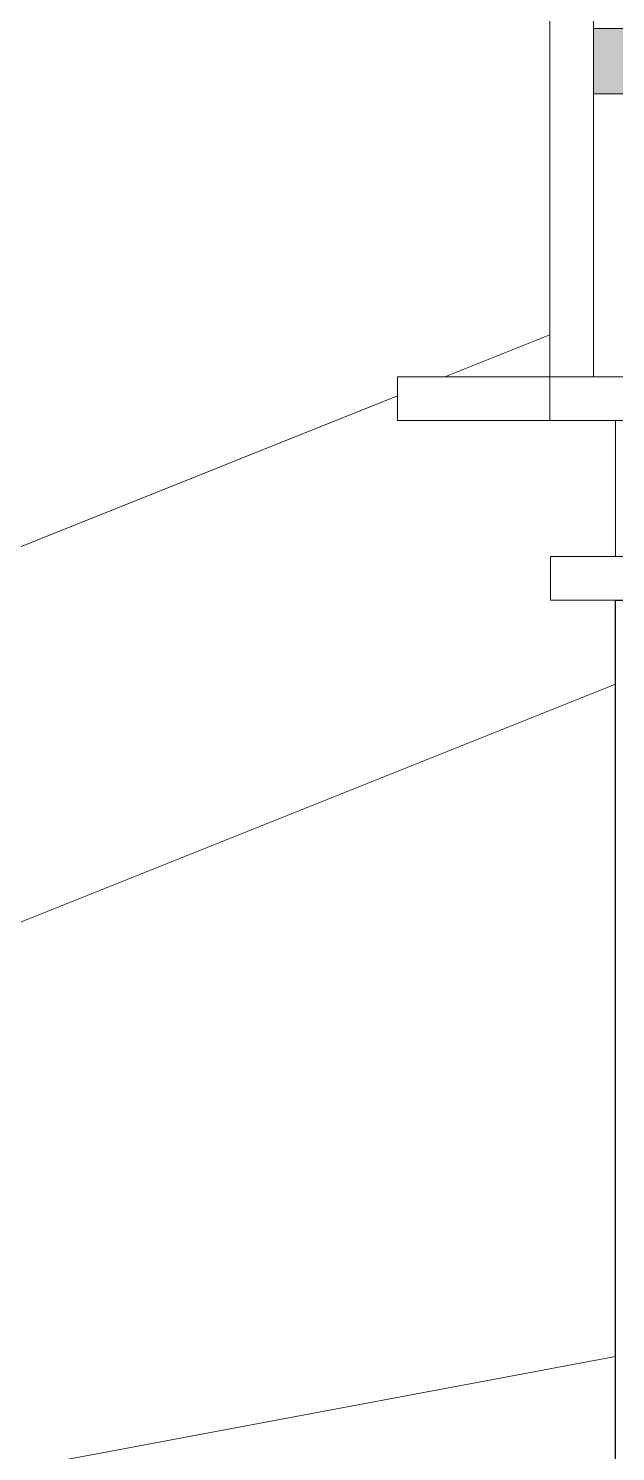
# Model space of a CAD drawing. Header units: inches. Extents: x 249 to 1192, y -18 to 440.
# Drawn here: x 688.014 to 689.362, y 233.071 to 236.337 of the extents above; entities that cross this region are included whole.
import ezdxf

# ---------------------------------------------------------------- set-up
doc = ezdxf.new("R2010")
doc.units = ezdxf.units.IN
doc.header["$MEASUREMENT"] = 0
for name, color, linetype, lineweight in [('ARSIR BETON', 8, 'Continuous', 0), ('BALOK', 3, 'Continuous', 20), ('DINDING', 6, 'Continuous', 0), ('KACA', 141, 'Continuous', 30), ('KUSEN', 16, 'Continuous', 15)]:
    doc.layers.add(name, color=color, linetype=linetype, lineweight=lineweight)

# ---------------------------------------------------------------- blocks, each defined once
blk = doc.blocks.new('GORGA')
blk.add_lwpolyline([(366.5922, 151.1909), (367.5922, 151.1909), (367.5922, 149.1909), (366.5922, 149.1909)], close=True)
blk.add_lwpolyline([(366.5922, 151.1909), (367.5922, 151.1909), (367.5922, 149.1909), (366.5922, 149.1909)], close=True)

msp = doc.modelspace()

# ---------------------------------------------------------------- hatches: boundary and pattern name
at = {"layer": 'ARSIR BETON'}
h = msp.add_hatch(dxfattribs=at)
h.set_pattern_fill('ANSI37', color=256, scale=0.05, style=0)
h.set_pattern_definition([(45, (689.2115947, 236.187168), (-0.0044194174, 0.0044194174), []), (135, (689.2115947, 236.187168), (-0.0044194174, -0.0044194174), [])])
h.paths.add_polyline_path([(724.4361, 236.1872), (689.3116, 236.1872), (689.3116, 236.3372), (724.4361, 236.3372)])

# ---------------------------------------------------------------- linework, layer by layer
at = {"layer": 'BALOK'}
msp.add_lwpolyline([(724.4361, 236.1872), (689.3116, 236.1872), (689.3116, 236.3372), (724.4361, 236.3372)], close=True, dxfattribs=at)
at = {"layer": 'DINDING'}
for points in [[(689.2116, 235.5372), (689.3116, 235.5372), (689.3116, 237.1372), (689.2116, 237.1372)], [(689.2116, 235.5372), (690.5116, 235.5372), (690.5116, 235.4372), (689.2116, 235.4372)]]:
    msp.add_lwpolyline(points, close=True, dxfattribs=at)
for points in [[(690.4116, 236.1872), (690.4116, 235.5372), (689.3116, 235.5372), (689.3116, 236.1872)], [(689.2116, 235.5372), (688.8619, 235.5372), (688.8619, 235.4372), (689.2116, 235.4372)]]:
    msp.add_lwpolyline(points, dxfattribs=at)
at = {"layer": 'KUSEN'}
for points in [[(688.9706, 235.5372), (689.2116, 235.6336)], [(689.2126, 235.1247), (690.5116, 235.1247)], [(689.2126, 235.0247), (690.5116, 235.0247)], [(680.9621, 231.7122), (689.3621, 233.2884)]]:
    msp.add_lwpolyline(points, dxfattribs=at)
for points in [[(676.4646, 232.4984), (685.2807, 234.1528, 0.048815), (686.1224, 234.3976), (688.8619, 235.4937)], [(676.6121, 231.7122), (685.5052, 233.3809, 0.048815), (686.3469, 233.6258), (689.3621, 234.8322)]]:
    msp.add_lwpolyline(points, format="xyb", dxfattribs=at)
for points in [[(689.3621, 235.1247), (690.3621, 235.1247), (690.3621, 235.4372), (689.3621, 235.4372)], [(689.2126, 235.0247), (690.5116, 235.0247), (690.5116, 235.1247), (689.2126, 235.1247)]]:
    msp.add_lwpolyline(points, close=True, dxfattribs=at)

# ---------------------------------------------------------------- block references
at = {"layer": 'KACA'}
msp.add_blockref('GORGA', (322.7699, 83.8338), dxfattribs=at)

doc.saveas('drawing.dxf')
